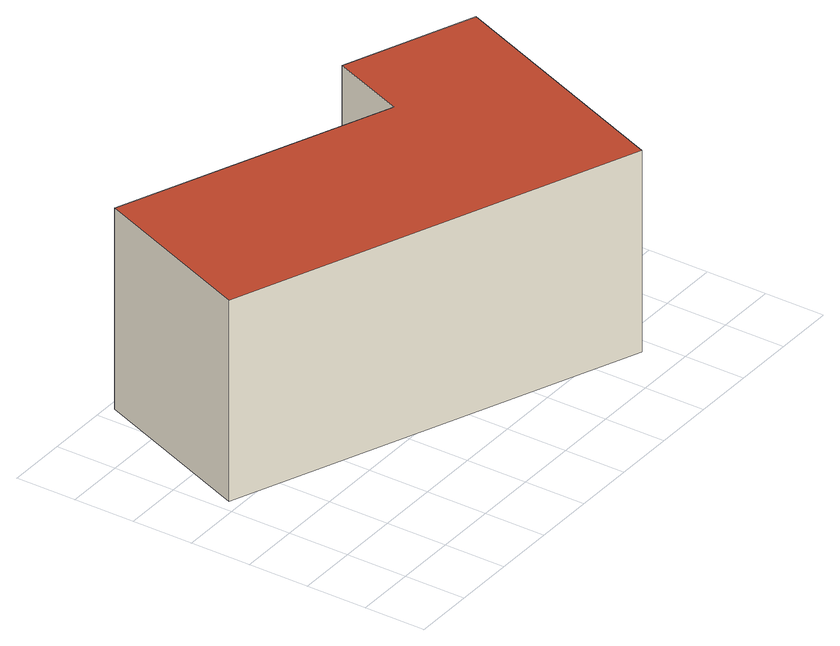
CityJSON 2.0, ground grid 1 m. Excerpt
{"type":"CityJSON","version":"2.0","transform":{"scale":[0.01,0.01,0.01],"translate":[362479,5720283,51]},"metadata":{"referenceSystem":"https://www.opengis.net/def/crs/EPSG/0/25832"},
"CityObjects":{
"building1":{"type":"Building","attributes":{"Geometrietyp2DReferenz":"3000","Gemeindeschluessel":"05513000","function":"31001_2720","roofType":"1000","measuredHeight":3.39,"storeysAboveGround":1},"address":[{"country":"Germany","locality":"Gelsenkirchen","thoroughfareNumber":"20a","thoroughfareName":"Fünfhäuserweg"}],"geometry":[{"type":"Solid","lod":"2","boundaries":[[[[0,1,2,3]],[[4,5,1,0]],[[6,7,5,4]],[[8,9,7,6]],[[10,11,9,8]],[[3,2,11,10]],[[8,6,4,0,3,10]],[[1,5,7,9,11,2]]]],"semantics":{"surfaces":[{"type":"WallSurface"},{"type":"RoofSurface"},{"type":"GroundSurface"}],"values":[[0,0,0,0,0,0,1,2]]}}]}
},
"vertices":[
[571,413,436],[571,413,97],[128,589,97],[128,589,436],[619,535,436],[619,535,97],[832,451,436],[832,451,97],[676,58,436],[676,58,97],[20,318,436],[20,318,97]
]}
